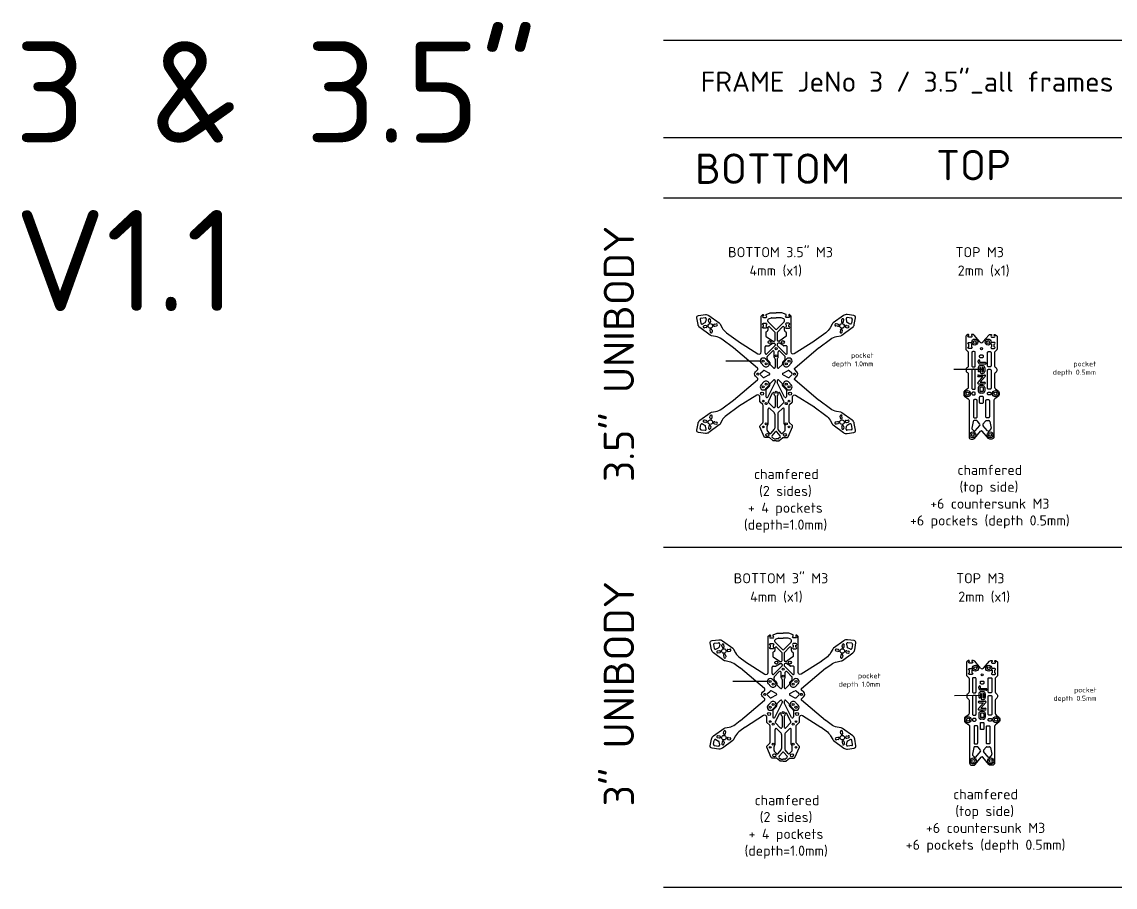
# Model space of a CAD drawing. Header units: millimetres. Extents: x -635 to 1330, y -1423 to 520.
# Drawn here: x -635 to 447, y -336 to 520 of the extents above; entities that cross this region are included whole.
import ezdxf

# ---------------------------------------------------------------- set-up
doc = ezdxf.new("R2010")
doc.units = ezdxf.units.MM
doc.linetypes.add('JIS_09_08', pattern=[10.75, 8, -0.55, 0.55, -0.55, 0.55, -0.55])
for name, color, linetype in [('Calque1', 150, 'Continuous'), ('Calque1_pocket', 10, 'Continuous'), ('countersunk', 90, 'Continuous'), ('pocket', 1, 'Continuous')]:
    doc.layers.add(name, color=color, linetype=linetype)
doc.styles.get("Standard").update_dxf_attribs({"font": 'arial.ttf'})

msp = doc.modelspace()

# ---------------------------------------------------------------- linework, layer by layer
at = {"layer": 'Calque1'}
for p, q in [((0, 501.7), (931.9, 501.6)), ((0, 405.4), (931.9, 405.4)), ((0, 345.5), (931.9, 345.5)), ((36.3, 225.4), (37, 221.5)), ((37.1, 226.6), (41.1, 227.1)), ((38.4, 220.8), (41.2, 222.2)), ((42, 219.3), (40.2, 219)), ((42.3, 217.3), (40.5, 217)), ((42.2, 225.9), (41.7, 222.9)), ((44.7, 223), (44.4, 224.8)), ((46.7, 223.3), (46.4, 225.1)), ((50.4, 220.6), (52.2, 220.9)), ((50.7, 218.6), (52.5, 218.9)), ((103.3, 223.6), (103.3, 224.9)), ((103.3, 217.2), (103.3, 214.7)), ((110.8, 215.8), (103.6, 222.9)), ((104, 225.8), (106.7, 226.9)), ((110.2, 212.8), (105, 218)), ((107, 227), (111.5, 227)), ((115.9, 227), (111.5, 227)), ((112.2, 215.8), (119.3, 222.9)), ((112.8, 212.8), (117.9, 218)), ((119, 225.8), (116.3, 226.9)), ((119.6, 223.6), (119.6, 224.9)), ((119.6, 214.7), (119.6, 217.2)), ((172.2, 218.6), (170.4, 218.9)), ((172.5, 220.6), (170.7, 220.9)), ((176.3, 223.3), (176.5, 225.1)), ((178.2, 223), (178.5, 224.8)), ((180.6, 217.3), (182.5, 217)), ((180.7, 225.9), (181.2, 222.9)), ((180.9, 219.3), (182.8, 219)), ((185.8, 226.6), (181.8, 227.1)), ((184.5, 220.8), (181.8, 222.2)), ((186.7, 225.4), (185.9, 221.5)), ((46, 214.6), (46.3, 212.8)), ((48, 214.9), (48.3, 213.1)), ((101.3, 212.2), (101.3, 209.2)), ((101.7, 208.4), (107.8, 204.1)), ((102.9, 213.8), (101.8, 213.1)), ((110.5, 204.9), (110.5, 212.1)), ((112.5, 212.1), (112.5, 204.9)), ((121.2, 208.4), (115.1, 204.1)), ((120.1, 213.8), (121.2, 213.1)), ((121.6, 209.2), (121.6, 212.2)), ((175, 214.9), (174.7, 213.1)), ((176.9, 214.6), (176.6, 212.8)), ((100.6, 191.9), (100.6, 198.3)), ((101.6, 199.3), (104.1, 199.3)), ((110.2, 199.1), (102.3, 191.2)), ((104.7, 199.5), (107.8, 201.7)), ((108.4, 203.9), (109.5, 203.9)), ((108.4, 201.9), (109.5, 201.9)), ((110.5, 200.9), (110.5, 199.8)), ((112.5, 200.9), (112.5, 199.8)), ((112.8, 199.1), (120.7, 191.2)), ((114.6, 203.9), (113.5, 203.9)), ((114.6, 201.9), (113.5, 201.9)), ((118.3, 199.5), (115.1, 201.7)), ((121.4, 199.3), (118.9, 199.3)), ((122.4, 191.9), (122.4, 198.3)), ((102.5, 186.2), (102.5, 188.2)), ((107.8, 193.9), (102.8, 188.9)), ((104.8, 183.5), (102.8, 185.5)), ((109.5, 188), (109.5, 193.2)), ((110.2, 186.8), (109.8, 187.3)), ((110.5, 186.1), (110.5, 178.1)), ((112.5, 186.1), (112.5, 178.1)), ((112.8, 186.8), (113.2, 187.3)), ((113.5, 188), (113.5, 193.2)), ((115.2, 193.9), (120.2, 188.9)), ((118.2, 183.5), (120.2, 185.5)), ((120.5, 186.2), (120.5, 188.2)), ((95.9, 172), (98.5, 174.6)), ((104.7, 172.2), (99.7, 174.8)), ((105.1, 182.8), (105.1, 181.5)), ((108.8, 177.4), (105.4, 180.8)), ((114.2, 177.4), (117.6, 180.8)), ((117.9, 182.8), (117.9, 181.5)), ((118.3, 172.2), (123.3, 174.8)), ((127, 172), (124.4, 174.6)), ((95.9, 170.6), (98.5, 168)), ((104.7, 170.4), (99.7, 167.8)), ((103.2, 148.5), (110.4, 163)), ((108.8, 165.3), (105.4, 162)), ((110.5, 164.6), (110.5, 163.5)), ((112.5, 164.6), (112.5, 163.5)), ((119.8, 148.5), (112.6, 163)), ((114.2, 165.3), (117.5, 162)), ((118.3, 170.4), (123.3, 167.8)), ((127, 170.6), (124.4, 168)), ((101.3, 155.3), (101.3, 149)), ((104.8, 159.2), (101.6, 156)), ((103.8, 144.2), (108, 152.6)), ((105.1, 160), (105.1, 161.2)), ((109.5, 151.2), (109.5, 152.2)), ((113.5, 151.2), (113.5, 152.2)), ((119.1, 144.2), (115, 152.6)), ((117.8, 160), (117.8, 161.2)), ((118.1, 159.2), (121.4, 156)), ((121.7, 155.3), (121.7, 149)), ((108.8, 138.2), (104, 143)), ((110.2, 150.1), (109.8, 150.5)), ((110.5, 149.4), (110.5, 139)), ((112.5, 149.4), (112.5, 139)), ((112.8, 150.1), (113.2, 150.5)), ((114.2, 138.2), (119, 143)), ((46, 128.1), (46.3, 129.9)), ((103.5, 122), (103.5, 136.6)), ((109.4, 133.1), (105.2, 137.3)), ((110, 131.7), (110, 117.8)), ((113, 131.7), (113, 117.8)), ((113.6, 133.1), (117.8, 137.3)), ((119.5, 122), (119.5, 136.6)), ((176.9, 128.1), (176.6, 129.9)), ((36.3, 117.3), (37, 121.2)), ((38.4, 121.9), (41.2, 120.5)), ((42, 123.4), (40.2, 123.7)), ((42.3, 125.4), (40.5, 125.6)), ((42.2, 116.7), (41.7, 119.8)), ((44.7, 119.7), (44.4, 117.8)), ((46.7, 119.4), (46.4, 117.5)), ((48, 127.8), (48.3, 129.6)), ((50.4, 122.1), (52.2, 121.8)), ((50.7, 124.1), (52.5, 123.8)), ((102.5, 115.8), (102.5, 119.8)), ((120.5, 115.8), (120.5, 119.8)), ((172.2, 124.1), (170.4, 123.8)), ((172.5, 122.1), (170.7, 121.8)), ((175, 127.8), (174.7, 129.6)), ((176.3, 119.4), (176.5, 117.5)), ((178.2, 119.7), (178.5, 117.8)), ((180.6, 125.4), (182.5, 125.6)), ((180.7, 116.7), (181.2, 119.8)), ((180.9, 123.4), (182.8, 123.7)), ((184.5, 121.9), (181.8, 120.5)), ((186.7, 117.3), (185.9, 121.2)), ((306.4, 124.4), (305, 117.8)), ((309.9, 125.2), (307.4, 125.2)), ((308.5, 115), (313.1, 120.4)), ((313.1, 121.7), (310.7, 124.8)), ((316.1, 121.7), (318.5, 124.8)), ((320.7, 115), (316.1, 120.4)), ((319.3, 125.2), (321.8, 125.2)), ((322.8, 124.4), (324.2, 117.8)), ((37.1, 116.1), (41.1, 115.6)), ((105, 112.8), (102.8, 115.1)), ((106.5, 112.9), (109.5, 116.5)), ((107.4, 110.1), (110.7, 114)), ((107.6, 108.7), (109, 107.4)), ((115.5, 110.1), (112.2, 114)), ((116.4, 112.9), (113.4, 116.5)), ((115.4, 108.7), (113.9, 107.4)), ((117.9, 112.8), (120.2, 115.1)), ((185.8, 116.1), (181.8, 115.6)), ((305.2, 116.9), (307, 115)), ((323.9, 116.9), (322.2, 115)), ((109.7, 107.2), (111.5, 107.2)), ((113.3, 107.2), (111.5, 107.2)), ((0, 0), (931.9, 0)), ((49.6, -96.4), (50.3, -100.3)), ((50.5, -95.2), (54.5, -94.7)), ((55.6, -95.9), (55.1, -98.9)), ((58, -98.8), (57.8, -97)), ((60, -98.5), (59.7, -96.7)), ((110.2, -93.5), (110.2, -92.2)), ((117.6, -101.3), (110.5, -94.2)), ((110.8, -91.2), (113.5, -90.2)), ((113.9, -90.1), (118.4, -90.1)), ((122.8, -90.1), (118.4, -90.1)), ((119.1, -101.3), (126.2, -94.2)), ((125.9, -91.2), (123.2, -90.2)), ((126.5, -93.5), (126.5, -92.2)), ((176.7, -98.5), (177, -96.7)), ((178.7, -98.8), (178.9, -97)), ((181.1, -95.9), (181.7, -98.9)), ((186.2, -95.2), (182.3, -94.7)), ((187.1, -96.4), (186.4, -100.3)), ((51.8, -101), (54.5, -99.6)), ((55.3, -102.5), (53.5, -102.8)), ((55.6, -104.5), (53.8, -104.8)), ((59.4, -107.2), (59.6, -109)), ((61.3, -106.9), (61.6, -108.7)), ((63.7, -101.2), (65.6, -100.9)), ((64, -103.2), (65.9, -102.9)), ((108.2, -104.8), (108.2, -107.9)), ((109.8, -103.2), (108.6, -104)), ((110.2, -99.8), (110.2, -102.4)), ((117.1, -104.3), (111.9, -99.1)), ((117.4, -112.2), (117.4, -105)), ((119.4, -105), (119.4, -112.2)), ((119.6, -104.3), (124.8, -99.1)), ((126.5, -102.4), (126.5, -99.8)), ((126.9, -103.2), (128.1, -104)), ((128.5, -107.9), (128.5, -104.8)), ((172.7, -103.2), (170.8, -102.9)), ((173, -101.2), (171.1, -100.9)), ((175.4, -106.9), (175.1, -108.7)), ((177.4, -107.2), (177.1, -109)), ((181.1, -104.5), (182.9, -104.8)), ((181.4, -102.5), (183.2, -102.8)), ((184.9, -101), (182.2, -99.6)), ((107.5, -125.1), (107.5, -118.8)), ((108.5, -117.8), (111, -117.8)), ((108.6, -108.7), (114.7, -113)), ((117.1, -117.9), (109.2, -125.8)), ((111.5, -117.6), (114.7, -115.4)), ((115.3, -113.2), (116.4, -113.2)), ((115.3, -115.2), (116.4, -115.2)), ((117.4, -116.2), (117.4, -117.2)), ((119.4, -116.2), (119.4, -117.2)), ((119.6, -117.9), (127.5, -125.8)), ((121.4, -113.2), (120.4, -113.2)), ((121.4, -115.2), (120.4, -115.2)), ((128.1, -108.7), (122, -113)), ((125.2, -117.6), (122, -115.4)), ((128.3, -117.8), (125.7, -117.8)), ((129.3, -125.1), (129.3, -118.8)), ((109.4, -130.9), (109.4, -128.9)), ((114.6, -123.2), (109.6, -128.2)), ((116.4, -129.1), (116.4, -123.9)), ((120.4, -129.1), (120.4, -123.9)), ((122.1, -123.2), (127.1, -128.2)), ((127.4, -130.9), (127.4, -128.9)), ((111.7, -133.6), (109.6, -131.6)), ((112, -134.3), (112, -135.6)), ((115.6, -139.7), (112.3, -136.3)), ((117.1, -130.2), (116.6, -129.8)), ((117.4, -130.9), (117.4, -139)), ((119.4, -130.9), (119.4, -139)), ((119.6, -130.2), (120.1, -129.8)), ((121.1, -139.7), (124.5, -136.3)), ((124.7, -134.3), (124.7, -135.6)), ((125, -133.6), (127.1, -131.6)), ((102.8, -145), (105.4, -142.4)), ((102.8, -146.4), (105.4, -149)), ((111.6, -144.9), (106.6, -142.3)), ((111.6, -146.6), (106.6, -149.2)), ((125.1, -144.9), (130.1, -142.3)), ((125.1, -146.6), (130.1, -149.2)), ((133.9, -145), (131.3, -142.4)), ((133.9, -146.4), (131.3, -149)), ((108.1, -161.8), (108.1, -168.1)), ((111.7, -157.8), (108.4, -161.1)), ((110, -168.6), (117.3, -154.1)), ((112, -157.1), (112, -155.8)), ((115.6, -151.8), (112.3, -155.1)), ((117.4, -152.5), (117.4, -153.6)), ((119.4, -152.5), (119.4, -153.6)), ((126.7, -168.6), (119.5, -154.1)), ((121.1, -151.8), (124.4, -155.1)), ((124.7, -157.1), (124.7, -155.8)), ((125, -157.8), (128.3, -161.1)), ((128.6, -161.8), (128.6, -168.1)), ((110.7, -172.9), (114.8, -164.5)), ((116.4, -165.9), (116.4, -164.9)), ((117.1, -167), (116.6, -166.6)), ((117.4, -167.7), (117.4, -178.1)), ((119.4, -167.7), (119.4, -178.1)), ((119.6, -167), (120.1, -166.6)), ((120.4, -165.9), (120.4, -164.9)), ((126, -172.9), (121.9, -164.5)), ((59.4, -184.3), (59.6, -182.5)), ((61.3, -184.6), (61.6, -182.8)), ((110.4, -195.1), (110.4, -180.5)), ((115.6, -178.8), (110.9, -174)), ((116.3, -184), (112.1, -179.8)), ((120.4, -184), (124.6, -179.8)), ((121.1, -178.8), (125.8, -174)), ((126.4, -195.1), (126.4, -180.5)), ((175.4, -184.6), (175.1, -182.8)), ((177.4, -184.3), (177.1, -182.5)), ((49.6, -195.1), (50.3, -191.2)), ((51.8, -190.4), (54.5, -191.9)), ((55.3, -189), (53.5, -188.7)), ((55.6, -187), (53.8, -186.7)), ((55.6, -195.6), (55.1, -192.6)), ((58, -192.7), (57.8, -194.5)), ((60, -193), (59.7, -194.8)), ((63.7, -190.3), (65.6, -190.6)), ((64, -188.3), (65.9, -188.6)), ((116.9, -185.4), (116.9, -199.3)), ((119.9, -185.4), (119.9, -199.3)), ((172.7, -188.3), (170.8, -188.6)), ((173, -190.3), (171.1, -190.6)), ((176.7, -193), (177, -194.8)), ((178.7, -192.7), (178.9, -194.5)), ((181.1, -187), (182.9, -186.7)), ((181.1, -195.6), (181.7, -192.6)), ((181.4, -189), (183.2, -188.7)), ((184.9, -190.4), (182.2, -191.9)), ((187.1, -195.1), (186.4, -191.2)), ((50.5, -196.3), (54.5, -196.8)), ((109.4, -201.3), (109.4, -197.3)), ((111.9, -204.3), (109.6, -202)), ((113.4, -204.2), (116.4, -200.6)), ((114.3, -207), (117.6, -203.1)), ((122.4, -207), (119.1, -203.1)), ((123.3, -204.2), (120.3, -200.6)), ((124.8, -204.3), (127.1, -202)), ((127.4, -201.3), (127.4, -197.3)), ((186.2, -196.3), (182.3, -196.8)), ((307, -198.3), (305.6, -204.9)), ((310.5, -197.5), (308, -197.5)), ((309.1, -207.7), (313.7, -202.3)), ((313.7, -201), (311.3, -197.9)), ((316.7, -201), (319.1, -197.9)), ((321.3, -207.7), (316.7, -202.3)), ((319.9, -197.5), (322.4, -197.5)), ((323.4, -198.3), (324.8, -204.9)), ((114.4, -208.4), (115.9, -209.6)), ((116.6, -209.9), (118.4, -209.9)), ((120.2, -209.9), (118.4, -209.9)), ((122.3, -208.4), (120.8, -209.6)), ((305.8, -205.8), (307.6, -207.7)), ((324.6, -205.8), (322.8, -207.7)), ((0, -336.5), (931.9, -336.5))]:
    msp.add_line(p, q, dxfattribs=at)
for points in [[(111.5, 105.2), (108.9, 105.2, -0.175895), (108.3, 105.4), (105.1, 108.2, 0.175895), (104.4, 108.4), (100.6, 108.4, -0.297645), (99.7, 109), (95.3, 119.2, -0.309066), (95.5, 120.3), (98.2, 123, 0.198915), (98.5, 123.7), (98.5, 140.3, 0.198909), (98.2, 141), (95.6, 143.6, -0.198912), (95.3, 144.3), (95.3, 148.8, 0.590187), (92.2, 150.4), (74.1, 139.1, 0.017358), (73.8, 138.9), (62.3, 130.4, 0.109594), (58, 125.6), (56, 121.9, -0.109594), (55.1, 120.9), (44.9, 113.4, -0.19144), (41.4, 112.5), (34.7, 113.4, -0.431181), (32.9, 115.7), (34.2, 122.4, -0.19144), (36.1, 125.5), (46.3, 133, -0.109594), (47.5, 133.5), (51.6, 134.3, 0.109594), (57.6, 136.9), (69.1, 145.3, 0.017307), (69.4, 145.5), (93.1, 165.5, 0.439292), (93.2, 167), (91, 169.2, -0.414214), (91, 173.5), (93.2, 175.7, 0.439292), (93.1, 177.1), (69.4, 197.1, 0.017307), (69.1, 197.3), (57.6, 205.8, 0.109594), (51.6, 208.4), (47.5, 209.2, -0.109594), (46.3, 209.7), (36.1, 217.2, -0.19144), (34.2, 220.3), (32.9, 226.9, -0.431181), (34.7, 229.3), (41.4, 230.1, -0.19144), (44.9, 229.2), (55.1, 221.8, -0.109594), (56, 220.8), (58, 217.1, 0.109594), (62.3, 212.2), (73.8, 203.8, 0.017358), (74.1, 203.6), (93.5, 191.4, 0.590187), (96.6, 193.1), (96.6, 228.1, -0.198912), (96.9, 228.8), (98, 230, -0.668179), (98.9, 229.6), (98.9, 228.8, 1), (98.9, 227.2), (101.5, 227.2, 1), (101.5, 228.8), (101.5, 230.1), (105.7, 231.8, -0.092844), (106.5, 231.9), (111.5, 231.9)], [(111.5, 105.2), (114, 105.2, 0.175895), (114.6, 105.4), (117.9, 108.2, -0.175895), (118.5, 108.4), (122.3, 108.4, 0.297645), (123.2, 109), (127.7, 119.2, 0.309066), (127.5, 120.3), (124.8, 123, -0.198915), (124.5, 123.7), (124.5, 140.3, -0.198909), (124.8, 141), (127.4, 143.6, 0.198912), (127.7, 144.3), (127.7, 148.8, -0.590187), (130.7, 150.4), (148.8, 139.1, -0.017358), (149.1, 138.9), (160.6, 130.4, -0.109594), (164.9, 125.6), (166.9, 121.9, 0.109594), (167.8, 120.9), (178, 113.4, 0.19144), (181.6, 112.5), (188.3, 113.4, 0.431181), (190, 115.7), (188.8, 122.4, 0.19144), (186.8, 125.5), (176.6, 133, 0.109594), (175.4, 133.5), (171.3, 134.3, -0.109594), (165.3, 136.9), (153.8, 145.3, -0.017307), (153.5, 145.5), (129.8, 165.5, -0.439292), (129.8, 167), (132, 169.2, 0.414214), (132, 173.5), (129.8, 175.7, -0.439292), (129.8, 177.1), (153.5, 197.1, -0.017307), (153.8, 197.3), (165.3, 205.8, -0.109594), (171.3, 208.4), (175.4, 209.2, 0.109594), (176.6, 209.7), (186.8, 217.2, 0.19144), (188.8, 220.3), (190, 226.9, 0.431181), (188.3, 229.3), (181.6, 230.1, 0.19144), (178, 229.2), (167.8, 221.8, 0.109594), (166.9, 220.8), (164.9, 217.1, -0.109594), (160.6, 212.2), (149.1, 203.8, -0.017358), (148.8, 203.6), (129.4, 191.4, -0.590187), (126.4, 193.1), (126.4, 228.1, 0.198912), (126.1, 228.8), (124.9, 230, 0.668179), (124.1, 229.6), (124.1, 228.8, -1), (124.1, 227.2), (121.5, 227.2, -1), (121.5, 228.8), (121.5, 230.1), (117.2, 231.8, 0.092844), (116.5, 231.9), (111.5, 231.9)], [(313.1, 203), (307.4, 209.8, 0.221601), (305.9, 210.5), (304.6, 210.5), (304.6, 209.5, -1), (304.6, 207.9), (302, 207.9, -1), (302, 209.5), (302, 210, 0.581935), (301.2, 210.4), (299.7, 209.5, 0.264274), (299.2, 208.6), (299.2, 195.9, 0.198912), (299.5, 195.2), (301.4, 193.3, -0.198912), (301.6, 192.6), (301.6, 179.5, -0.243004), (300.8, 177.8), (300.1, 177.3, 0.243004), (299.4, 176.1), (299.4, 174.5, 0.243004), (300.1, 173.3), (300.8, 172.7, -0.243004), (301.6, 171.1), (301.6, 158.2, -0.243004), (300.8, 156.5), (297.9, 154.5, 0.243004), (297.1, 152.8), (297.1, 151, 0.243004), (297.9, 149.4), (301.4, 146.9, -0.243001), (302.3, 145.3), (302.3, 108.9), (302.3, 108.9, 0.41421), (304.3, 106.9), (306.2, 106.9, 0.222436), (307.8, 107.6), (313.8, 114.9, -0.222436), (314.6, 115.2)], [(316.1, 203), (321.8, 209.8, -0.221601), (323.3, 210.5), (324.6, 210.5), (324.6, 209.5, 1), (324.6, 207.9), (327.2, 207.9, 1), (327.2, 209.5), (327.2, 210, -0.581935), (327.9, 210.4), (329.5, 209.5, -0.264274), (330, 208.6), (330, 195.9, -0.198912), (329.7, 195.2), (327.8, 193.3, 0.198912), (327.5, 192.6), (327.5, 179.5, 0.243004), (328.4, 177.8), (329.1, 177.3, -0.243004), (329.8, 176.1), (329.8, 174.5, -0.243004), (329.1, 173.3), (328.4, 172.7, 0.243004), (327.5, 171.1), (327.5, 158.2, 0.243004), (328.4, 156.5), (331.3, 154.5, -0.243004), (332.1, 152.8), (332.1, 151, -0.243004), (331.3, 149.4), (327.8, 146.9, 0.243001), (326.9, 145.3), (326.9, 108.9), (326.9, 108.9, -0.41421), (324.9, 106.9), (322.9, 106.9, -0.222436), (321.4, 107.6), (315.4, 114.9, 0.222436), (314.6, 115.2)], [(118.4, -211.9), (115.8, -211.9, -0.175895), (115.2, -211.6), (111.9, -208.9, 0.175895), (111.3, -208.7), (107.5, -208.7, -0.297645), (106.6, -208.1), (102.2, -197.9, -0.309066), (102.4, -196.8), (105.1, -194.1, 0.198915), (105.4, -193.4), (105.4, -176.8, 0.198909), (105.1, -176.1), (102.4, -173.4, -0.198912), (102.2, -172.7), (102.2, -168.3, 0.590187), (99.1, -166.6), (81, -178, 0.017358), (80.7, -178.2), (75.7, -181.9, 0.109594), (71.4, -186.8), (69.3, -190.5, -0.109594), (68.5, -191.4), (58.3, -198.9, -0.19144), (54.7, -199.8), (48, -199, -0.431181), (46.3, -196.6), (47.5, -190, -0.19144), (49.5, -186.8), (59.7, -179.4, -0.109594), (60.9, -178.9), (65, -178.1, 0.109594), (70.9, -175.5), (76, -171.7, 0.017307), (76.3, -171.5), (100, -151.5, 0.439292), (100.1, -150.1), (97.8, -147.9, -0.414214), (97.8, -143.6), (100.1, -141.4, 0.439292), (100, -139.9), (76.3, -119.9, 0.017307), (76, -119.7), (70.9, -116, 0.109594), (65, -113.4), (60.9, -112.6, -0.109594), (59.7, -112.1), (49.5, -104.6, -0.19144), (47.5, -101.5), (46.3, -94.8, -0.431181), (48, -92.5), (54.7, -91.7, -0.19144), (58.3, -92.6), (68.5, -100, -0.109594), (69.3, -101), (71.4, -104.7, 0.109594), (75.7, -109.6), (80.7, -113.3, 0.017358), (81, -113.5), (100.4, -125.7, 0.590187), (103.5, -124), (103.5, -89, -0.198912), (103.7, -88.2), (104.9, -87.1, -0.668179), (105.8, -87.4), (105.8, -88.3, 1), (105.8, -89.9), (108.4, -89.9, 1), (108.4, -88.3), (108.4, -86.9), (112.6, -85.3, -0.092844), (113.3, -85.2), (118.4, -85.2)], [(118.4, -211.9), (120.9, -211.9, 0.175895), (121.5, -211.6), (124.8, -208.9, -0.175895), (125.4, -208.7), (129.2, -208.7, 0.297645), (130.1, -208.1), (134.6, -197.9, 0.309066), (134.3, -196.8), (131.6, -194.1, -0.198915), (131.4, -193.4), (131.4, -176.8, -0.198909), (131.6, -176.1), (134.3, -173.4, 0.198912), (134.6, -172.7), (134.6, -168.3, -0.590187), (137.6, -166.6), (155.7, -178, -0.017358), (156, -178.2), (161, -181.9, -0.109594), (165.3, -186.8), (167.4, -190.5, 0.109594), (168.2, -191.4), (178.4, -198.9, 0.19144), (182, -199.8), (188.7, -199, 0.431181), (190.4, -196.6), (189.2, -190, 0.19144), (187.2, -186.8), (177, -179.4, 0.109594), (175.8, -178.9), (171.7, -178.1, -0.109594), (165.8, -175.5), (160.7, -171.7, -0.017307), (160.4, -171.5), (136.7, -151.5, -0.439292), (136.7, -150.1), (138.9, -147.9, 0.414214), (138.9, -143.6), (136.7, -141.4, -0.439292), (136.7, -139.9), (160.4, -119.9, -0.017307), (160.7, -119.7), (165.8, -116, -0.109594), (171.7, -113.4), (175.8, -112.6, 0.109594), (177, -112.1), (187.2, -104.6, 0.19144), (189.2, -101.5), (190.4, -94.8, 0.431181), (188.7, -92.5), (182, -91.7, 0.19144), (178.4, -92.6), (168.2, -100, 0.109594), (167.4, -101), (165.3, -104.7, -0.109594), (161, -109.6), (156, -113.3, -0.017358), (155.7, -113.5), (136.3, -125.7, -0.590187), (133.3, -124), (133.3, -89, 0.198912), (133, -88.2), (131.8, -87.1, 0.668179), (131, -87.4), (131, -88.3, -1), (131, -89.9), (128.4, -89.9, -1), (128.4, -88.3), (128.4, -86.9), (124.1, -85.3, 0.092844), (123.4, -85.2), (118.4, -85.2)], [(313.7, -119.7), (308, -112.9, 0.221601), (306.5, -112.2), (305.2, -112.2), (305.2, -113.2, -1), (305.2, -114.8), (302.6, -114.8, -1), (302.6, -113.2), (302.6, -112.7, 0.581935), (301.8, -112.3), (300.3, -113.2, 0.264274), (299.8, -114.1), (299.8, -126.8, 0.198912), (300.1, -127.5), (302, -129.4, -0.198912), (302.3, -130.1), (302.3, -143.2, -0.243004), (301.4, -144.9), (300.7, -145.4, 0.243004), (300, -146.6), (300, -148.2, 0.243004), (300.7, -149.4), (301.4, -150, -0.243004), (302.3, -151.6), (302.3, -164.5, -0.243004), (301.4, -166.2), (298.5, -168.2, 0.243004), (297.7, -169.9), (297.7, -171.7, 0.243004), (298.5, -173.3), (302, -175.8, -0.243001), (302.9, -177.4), (302.9, -213.8), (302.9, -213.8, 0.41421), (304.9, -215.8), (306.9, -215.8, 0.222436), (308.4, -215.1), (314.4, -207.8, -0.222436), (315.2, -207.5)], [(316.7, -119.7), (322.4, -112.9, -0.221601), (323.9, -112.2), (325.2, -112.2), (325.2, -113.2, 1), (325.2, -114.8), (327.8, -114.8, 1), (327.8, -113.2), (327.8, -112.7, -0.581935), (328.6, -112.3), (330.1, -113.2, -0.264274), (330.6, -114.1), (330.6, -126.8, -0.198912), (330.3, -127.5), (328.4, -129.4, 0.198912), (328.2, -130.1), (328.2, -143.2, 0.243004), (329, -144.9), (329.7, -145.4, -0.243004), (330.4, -146.6), (330.4, -148.2, -0.243004), (329.7, -149.4), (329, -150, 0.243004), (328.2, -151.6), (328.2, -164.5, 0.243004), (329, -166.2), (331.9, -168.2, -0.243004), (332.7, -169.9), (332.7, -171.7, -0.243004), (331.9, -173.3), (328.4, -175.8, 0.243001), (327.5, -177.4), (327.5, -213.8), (327.5, -213.8, -0.41421), (325.5, -215.8), (323.5, -215.8, -0.222436), (322, -215.1), (316, -207.8, 0.222436), (315.2, -207.5)]]:
    msp.add_lwpolyline(points, format="xyb", dxfattribs=at)
for points in [[(98.9, 220, -1), (98.9, 221.6), (101.5, 221.6, -1), (101.5, 220), (101.5, 218.2, -1), (101.5, 216.6), (98.9, 216.6, -1), (98.9, 218.2)], [(124.1, 220, 1), (124.1, 221.6), (121.5, 221.6, 1), (121.5, 220), (121.5, 218.2, 1), (121.5, 216.6), (124.1, 216.6, 1), (124.1, 218.2)], [(302, 196.6, -1), (302, 198.2), (302, 201, -1), (302, 202.6), (304.6, 202.6, -1), (304.6, 201), (304.6, 198.2, -1), (304.6, 196.6)], [(327.2, 196.6, 1), (327.2, 198.2), (327.2, 201, 1), (327.2, 202.6), (324.6, 202.6, 1), (324.6, 201), (324.6, 198.2, 1), (324.6, 196.6)], [(306, 178.4), (307.5, 178.4, 0.414214), (308.5, 179.4), (308.5, 192.5, 0.414214), (307.5, 193.5), (306, 193.5, 0.414214), (305, 192.5), (305, 179.4, 0.414214)], [(323.1, 178.4), (321.6, 178.4, -0.414214), (320.6, 179.4), (320.6, 192.5, -0.414214), (321.6, 193.5), (323.1, 193.5, -0.414214), (324.1, 192.5), (324.1, 179.4, -0.414214)], [(306, 156.3), (307.5, 156.3, 0.414214), (308.5, 157.3), (308.5, 175, 0.414214), (307.5, 176), (306, 176, 0.414214), (305, 175), (305, 157.3, 0.414214)], [(323.1, 156.3), (321.6, 156.3, -0.414214), (320.6, 157.3), (320.6, 175, -0.414214), (321.6, 176), (323.1, 176, -0.414214), (324.1, 175), (324.1, 157.3, -0.414214)], [(306, 150.6), (307.5, 150.6, 0.414214), (308.5, 151.6), (308.5, 152.2, 0.414214), (307.5, 153.2), (306, 153.2, 0.414214), (305, 152.2), (305, 151.6, 0.414214)], [(323.1, 150.6), (321.6, 150.6, -0.414214), (320.6, 151.6), (320.6, 152.2, -0.414214), (321.6, 153.2), (323.1, 153.2, -0.414214), (324.1, 152.2), (324.1, 151.6, -0.414214)], [(307.8, 127.9), (309.3, 127.9, 0.414214), (310.3, 128.9), (310.3, 145, 0.414214), (309.3, 146), (307.8, 146, 0.414214), (306.8, 145), (306.8, 128.9, 0.414214)], [(321.4, 127.9), (319.9, 127.9, -0.414214), (318.9, 128.9), (318.9, 145, -0.414214), (319.9, 146), (321.4, 146, -0.414214), (322.4, 145), (322.4, 128.9, -0.414214)], [(105.8, -97.1, -1), (105.8, -95.5), (108.4, -95.5, -1), (108.4, -97.1), (108.4, -98.9, -1), (108.4, -100.5), (105.8, -100.5, -1), (105.8, -98.9)], [(131, -97.1, 1), (131, -95.5), (128.4, -95.5, 1), (128.4, -97.1), (128.4, -98.9, 1), (128.4, -100.5), (131, -100.5, 1), (131, -98.9)], [(302.6, -126.1, -1), (302.6, -124.5), (302.6, -121.7, -1), (302.6, -120.1), (305.2, -120.1, -1), (305.2, -121.7), (305.2, -124.5, -1), (305.2, -126.1)], [(306.7, -144.3), (308.2, -144.3, 0.414214), (309.2, -143.3), (309.2, -130.2, 0.414214), (308.2, -129.2), (306.7, -129.2, 0.414214), (305.7, -130.2), (305.7, -143.3, 0.414214)], [(323.8, -144.3), (322.3, -144.3, -0.414214), (321.3, -143.3), (321.3, -130.2, -0.414214), (322.3, -129.2), (323.8, -129.2, -0.414214), (324.8, -130.2), (324.8, -143.3, -0.414214)], [(327.8, -126.1, 1), (327.8, -124.5), (327.8, -121.7, 1), (327.8, -120.1), (325.2, -120.1, 1), (325.2, -121.7), (325.2, -124.5, 1), (325.2, -126.1)], [(306.7, -166.4), (308.2, -166.4, 0.414214), (309.2, -165.4), (309.2, -147.7, 0.414214), (308.2, -146.7), (306.7, -146.7, 0.414214), (305.7, -147.7), (305.7, -165.4, 0.414214)], [(323.8, -166.4), (322.3, -166.4, -0.414214), (321.3, -165.4), (321.3, -147.7, -0.414214), (322.3, -146.7), (323.8, -146.7, -0.414214), (324.8, -147.7), (324.8, -165.4, -0.414214)], [(306.7, -172.1), (308.2, -172.1, 0.414214), (309.2, -171.1), (309.2, -170.5, 0.414214), (308.2, -169.5), (306.7, -169.5, 0.414214), (305.7, -170.5), (305.7, -171.1, 0.414214)], [(323.8, -172.1), (322.3, -172.1, -0.414214), (321.3, -171.1), (321.3, -170.5, -0.414214), (322.3, -169.5), (323.8, -169.5, -0.414214), (324.8, -170.5), (324.8, -171.1, -0.414214)], [(308.4, -194.8), (309.9, -194.8, 0.414214), (310.9, -193.8), (310.9, -177.7, 0.414214), (309.9, -176.7), (308.4, -176.7, 0.414214), (307.4, -177.7), (307.4, -193.8, 0.414214)], [(322, -194.8), (320.5, -194.8, -0.414214), (319.5, -193.8), (319.5, -177.7, -0.414214), (320.5, -176.7), (322, -176.7, -0.414214), (323, -177.7), (323, -193.8, -0.414214)]]:
    msp.add_lwpolyline(points, format="xyb", close=True, dxfattribs=at)
for centre, radius in [((46.3, 218.9), 2.25), ((176.6, 218.9), 2.25), ((104.9, 202.9), 1.5), ((111.5, 196.4), 1), ((118.1, 202.9), 1.5), ((308, 202.9), 1.5), ((314.6, 196.4), 1), ((321.2, 202.9), 1.5), ((98.7, 184.1), 1), ((111.5, 189.4), 1), ((124.2, 184.1), 1), ((101.5, 181.3), 1), ((121.5, 181.3), 1), ((93.4, 171.3), 1), ((101.5, 161.3), 1), ((121.5, 161.3), 1), ((129.5, 171.3), 1), ((97.6, 151.9), 1.5), ((98.7, 158.6), 1), ((111.5, 153.3), 1), ((124.2, 158.6), 1), ((125.3, 151.9), 1.5), ((300.8, 151.9), 1.5), ((328.4, 151.9), 1.5), ((98.7, 144.5), 0.8), ((101.5, 142), 1), ((121.5, 142), 1), ((124.2, 144.5), 0.8), ((46.3, 123.7), 2.25), ((98.7, 119), 0.8), ((101.5, 122), 1), ((121.5, 122), 1), ((124.2, 119), 0.8), ((176.6, 123.7), 2.25), ((102.8, 111.1), 1.5), ((120.1, 111.1), 1.5), ((306, 111.1), 1.5), ((323.2, 111.1), 1.5), ((59.7, -102.8), 2.25), ((177, -102.8), 2.25), ((111.7, -114.2), 1.5), ((125, -114.2), 1.5), ((308.6, -119.8), 1.5), ((321.8, -119.8), 1.5), ((118.4, -120.7), 1), ((118.4, -127.7), 1), ((315.2, -126.3), 1), ((105.6, -133), 1), ((108.4, -135.7), 1), ((128.4, -135.7), 1), ((131.1, -133), 1), ((100.3, -145.7), 1), ((136.4, -145.7), 1), ((105.6, -158.5), 1), ((108.4, -155.7), 1), ((128.4, -155.7), 1), ((131.1, -158.5), 1), ((104.5, -165.1), 1.5), ((105.6, -172.6), 0.8), ((118.4, -163.8), 1), ((131.1, -172.6), 0.8), ((132.2, -165.1), 1.5), ((301.4, -170.8), 1.5), ((329, -170.8), 1.5), ((108.4, -175.1), 1), ((128.4, -175.1), 1), ((59.7, -188.6), 2.25), ((108.4, -195.1), 1), ((128.4, -195.1), 1), ((177, -188.6), 2.25), ((105.6, -198.1), 0.8), ((109.7, -206), 1.5), ((127, -206), 1.5), ((131.1, -198.1), 0.8), ((306.6, -211.6), 1.5), ((323.8, -211.6), 1.5)]:
    msp.add_circle(centre, radius, dxfattribs=at)
for centre, radius, start, end in [((37.3, 225.6), 1, 97.1785, 190.4777), ((38, 221.7), 1, 190.4777, 297.0928), ((40.3, 218), 1, 98.8281, 278.8281), ((41.2, 226.1), 1, 350.5634, 97.1785), ((40.7, 223.1), 1, 297.0928, 350.5634), ((42.1, 218.3), 1, 278.8281, 98.8281), ((45.4, 225), 1, 8.8281, 188.8281), ((45.7, 223.1), 1, 188.8281, 8.8281), ((50.5, 219.6), 1, 98.8281, 278.8281), ((52.4, 219.9), 1, 278.8281, 98.8281), ((104.3, 224.9), 1, 111.2174, 180), ((104.3, 223.6), 1, 180, 225), ((104.3, 217.2), 1, 45, 180.0026), ((107, 226), 1, 90, 111.2174), ((115.9, 226), 1, 68.7826, 90), ((118.6, 217.2), 1, 359.9974, 135), ((118.6, 224.9), 1, 0, 68.7826), ((118.6, 223.6), 1, 315, 0), ((170.6, 219.9), 1, 81.1719, 261.1719), ((172.4, 219.6), 1, 261.1719, 81.1719), ((177.2, 223.1), 1, 171.1719, 351.1719), ((177.5, 225), 1, 351.1719, 171.1719), ((180.8, 218.3), 1, 81.1719, 261.1719), ((181.7, 226.1), 1, 82.8215, 189.4366), ((182.2, 223.1), 1, 189.4366, 242.9072), ((182.6, 218), 1, 261.1719, 81.1719), ((185, 221.7), 1, 242.9072, 349.5223), ((185.7, 225.6), 1, 349.5223, 82.8215), ((47, 214.7), 1, 8.8281, 188.8281), ((47.3, 212.9), 1, 188.8281, 8.8281), ((102.3, 212.2), 1, 124.2668, 180.0026), ((102.3, 209.2), 1, 180.0026, 234.6335), ((102.3, 214.7), 1, 304.2668, 0.0026), ((109.5, 212.1), 1, 360, 45), ((111.5, 216.5), 1, 225, 315), ((113.5, 212.1), 1, 135, 180), ((120.6, 214.7), 1, 179.9974, 235.7332), ((120.6, 212.2), 1, 359.9974, 55.7332), ((120.6, 209.2), 1, 305.3665, 359.9974), ((175.7, 212.9), 1, 171.1719, 351.1719), ((175.9, 214.7), 1, 351.1719, 171.1719), ((101.6, 198.3), 1, 90, 180.0054), ((104.1, 200.3), 1, 270, 305.3665), ((108.4, 204.9), 1, 234.6335, 270), ((108.4, 200.9), 1, 90, 125.3665), ((109.5, 204.9), 1, 270, 0), ((109.5, 200.9), 1, 0, 90), ((109.5, 199.8), 1, 315, 0), ((113.5, 204.9), 1, 180, 270), ((113.5, 200.9), 1, 90, 180), ((113.5, 199.8), 1, 180, 225), ((114.6, 204.9), 1, 270, 305.3665), ((114.6, 200.9), 1, 54.6335, 90), ((118.9, 200.3), 1, 234.6335, 270), ((121.4, 198.3), 1, 359.9946, 90), ((314.6, 204.3), 2, 220.0205, 319.9795), ((101.6, 191.9), 1, 180.0054, 315), ((103.5, 188.2), 1, 135, 179.9986), ((103.5, 186.2), 1, 179.9986, 225.1249), ((108.5, 193.2), 1, 359.9986, 135), ((110.5, 188), 1, 179.9986, 225), ((109.5, 186.1), 1, 0, 45), ((113.5, 186.1), 1, 135, 180), ((112.5, 188), 1, 315, 0.0014), ((114.5, 193.2), 1, 45, 180.0014), ((119.5, 188.2), 1, 0.0014, 45), ((119.5, 186.2), 1, 314.8751, 0.0014), ((121.4, 191.9), 1, 225, 359.9946), ((99.2, 173.9), 1, 62.5312, 135), ((104.1, 182.8), 1, 0, 45.1249), ((106.1, 181.5), 1, 180, 225.1249), ((109.5, 178.1), 1, 225.1249, 0), ((113.5, 178.1), 1, 180, 314.8751), ((116.9, 181.5), 1, 314.8751, 0), ((118.9, 182.8), 1, 134.8751, 180), ((123.7, 173.9), 1, 45, 117.4688), ((96.6, 171.3), 1, 135, 225), ((99.2, 168.7), 1, 225, 297.4688), ((104.2, 171.3), 1, 297.4688, 62.5312), ((109.5, 164.6), 1, 0, 134.8751), ((109.5, 163.5), 1, 333.5574, 0), ((113.5, 164.6), 1, 45.1249, 180), ((113.5, 163.5), 1, 180, 206.4426), ((118.7, 171.3), 1, 117.4688, 242.5312), ((123.7, 168.7), 1, 242.5312, 315), ((126.3, 171.3), 1, 315, 45), ((102.3, 155.3), 1, 134.8751, 180), ((104.1, 160), 1, 314.8751, 0), ((106.1, 161.2), 1, 134.8751, 180), ((108.7, 152.2), 0.8, 359.9986, 153.5574), ((114.3, 152.2), 0.8, 26.4426, 180.0014), ((116.8, 161.2), 1, 0, 45.1249), ((118.8, 160), 1, 180, 225.1249), ((120.7, 155.3), 1, 0, 45.1249), ((102.3, 149), 1, 180, 333.5574), ((104.7, 143.7), 1, 153.5574, 225), ((110.5, 151.2), 1, 179.9986, 225), ((109.5, 149.4), 1, 0, 45), ((113.5, 149.4), 1, 135, 180), ((112.5, 151.2), 1, 315, 0.0014), ((118.3, 143.7), 1, 315, 26.4426), ((120.7, 149), 1, 206.4426, 0), ((47.3, 129.7), 1, 351.1719, 171.1719), ((104.5, 136.6), 1, 45, 180), ((109.5, 139), 1, 225, 0), ((108, 131.7), 2, 0, 45), ((113.5, 139), 1, 180, 315), ((115, 131.7), 2, 135, 180), ((118.5, 136.6), 1, 0, 135), ((175.7, 129.7), 1, 8.8281, 188.8281), ((38, 121), 1, 62.9072, 169.5223), ((40.3, 124.7), 1, 81.1719, 261.1719), ((40.7, 119.6), 1, 9.4366, 62.9072), ((42.1, 124.4), 1, 261.1719, 81.1719), ((45.7, 119.5), 1, 351.1719, 171.1719), ((47, 127.9), 1, 171.1719, 351.1719), ((50.5, 123.1), 1, 81.1719, 261.1719), ((52.4, 122.8), 1, 261.1719, 81.1719), ((103.5, 119.8), 1, 131.8145, 180.0007), ((101.5, 122), 2, 311.8145, 0), ((121.5, 122), 2, 180, 228.1855), ((119.5, 119.8), 1, 359.9993, 48.1855), ((170.6, 122.8), 1, 98.8281, 278.8281), ((172.4, 123.1), 1, 278.8281, 98.8281), ((175.9, 127.9), 1, 188.8281, 8.8281), ((177.2, 119.5), 1, 8.8281, 188.8281), ((180.8, 124.4), 1, 98.8281, 278.8281), ((182.2, 119.6), 1, 117.0928, 170.5634), ((182.6, 124.7), 1, 278.8281, 98.8281), ((185, 121), 1, 10.4777, 117.0928), ((307.4, 124.2), 1, 90, 167.9842), ((309.9, 124.2), 1, 37.6367, 90), ((312.3, 121.1), 1, 319.5607, 37.6367), ((316.9, 121.1), 1, 142.3633, 220.4393), ((319.3, 124.2), 1, 90, 142.3633), ((321.8, 124.2), 1, 12.0158, 90), ((37.3, 117.1), 1, 169.5223, 262.8215), ((41.2, 116.6), 1, 262.8215, 9.4366), ((45.4, 117.7), 1, 171.1719, 351.1719), ((103.5, 115.8), 1, 180.0007, 225), ((105.7, 113.5), 1, 225, 320.162), ((108.2, 109.4), 1, 140.162, 230.096), ((108, 117.8), 2, 320.162, 0), ((111.5, 113.4), 1, 39.838, 140.162), ((115, 117.8), 2, 180, 219.838), ((114.7, 109.4), 1, 309.904, 39.838), ((117.2, 113.5), 1, 219.838, 315), ((119.5, 115.8), 1, 315, 359.9993), ((177.5, 117.7), 1, 188.8281, 8.8281), ((181.7, 116.6), 1, 170.5634, 277.1785), ((185.7, 117.1), 1, 277.1785, 10.4777), ((306, 117.6), 1, 167.9842, 222.8621), ((307.7, 115.7), 1, 222.8621, 319.5607), ((321.5, 115.7), 1, 220.4393, 317.1379), ((323.2, 117.6), 1, 317.1379, 12.0158), ((109.7, 108.2), 1, 230.096, 270), ((113.3, 108.2), 1, 270, 309.904), ((50.6, -96.2), 1, 97.1785, 190.4777), ((54.6, -95.7), 1, 350.5634, 97.1785), ((58.8, -96.8), 1, 8.8281, 188.8281), ((111.2, -92.2), 1, 111.2174, 180), ((111.2, -93.5), 1, 180, 225), ((113.9, -91.1), 1, 90, 111.2174), ((122.8, -91.1), 1, 68.7826, 90), ((125.5, -92.2), 1, 0, 68.7826), ((125.5, -93.5), 1, 315, 0), ((178, -96.8), 1, 351.1719, 171.1719), ((182.1, -95.7), 1, 82.8215, 189.4366), ((186.1, -96.2), 1, 349.5223, 82.8215), ((51.3, -100.1), 1, 190.4777, 297.0928), ((53.7, -103.8), 1, 98.8281, 278.8281), ((54.1, -98.7), 1, 297.0928, 350.5634), ((55.5, -103.5), 1, 278.8281, 98.8281), ((59, -98.6), 1, 188.8281, 8.8281), ((60.3, -107), 1, 8.8281, 188.8281), ((63.9, -102.2), 1, 98.8281, 278.8281), ((65.7, -101.9), 1, 278.8281, 98.8281), ((109.2, -104.8), 1, 124.2668, 180.0026), ((109.2, -107.9), 1, 180.0026, 234.6335), ((109.2, -102.4), 1, 304.2668, 0.0026), ((111.2, -99.8), 1, 45, 180.0026), ((116.4, -105), 1, 360, 45), ((118.4, -100.6), 1, 225, 315), ((120.4, -105), 1, 135, 180), ((125.5, -99.8), 1, 359.9974, 135), ((127.5, -102.4), 1, 179.9974, 235.7332), ((127.5, -104.8), 1, 359.9974, 55.7332), ((127.5, -107.9), 1, 305.3665, 359.9974), ((171, -101.9), 1, 81.1719, 261.1719), ((172.8, -102.2), 1, 261.1719, 81.1719), ((176.4, -107), 1, 351.1719, 171.1719), ((177.7, -98.6), 1, 171.1719, 351.1719), ((181.2, -103.5), 1, 81.1719, 261.1719), ((182.6, -98.7), 1, 189.4366, 242.9072), ((183, -103.8), 1, 261.1719, 81.1719), ((185.4, -100.1), 1, 242.9072, 349.5223), ((60.6, -108.9), 1, 188.8281, 8.8281), ((108.5, -118.8), 1, 90, 180.0054), ((111, -116.8), 1, 270, 305.3665), ((115.3, -112.2), 1, 234.6335, 270), ((115.3, -116.2), 1, 90, 125.3665), ((116.4, -112.2), 1, 270, 0), ((116.4, -116.2), 1, 0, 90), ((116.4, -117.2), 1, 315, 0), ((120.4, -112.2), 1, 180, 270), ((120.4, -116.2), 1, 90, 180), ((120.4, -117.2), 1, 180, 225), ((121.4, -112.2), 1, 270, 305.3665), ((121.4, -116.2), 1, 54.6335, 90), ((125.7, -116.8), 1, 234.6335, 270), ((128.3, -118.8), 1, 359.9946, 90), ((176.1, -108.9), 1, 171.1719, 351.1719), ((108.5, -125.1), 1, 180.0054, 315), ((110.4, -128.9), 1, 135, 179.9986), ((115.4, -123.9), 1, 359.9986, 135), ((117.4, -129.1), 1, 179.9986, 225), ((119.4, -129.1), 1, 315, 0.0014), ((121.4, -123.9), 1, 45, 180.0014), ((126.4, -128.9), 1, 0.0014, 45), ((128.3, -125.1), 1, 225, 359.9946), ((315.2, -118.4), 2, 220.0205, 319.9795), ((110.4, -130.9), 1, 179.9986, 225.1249), ((111, -134.3), 1, 0, 45.1249), ((113, -135.6), 1, 180, 225.1249), ((116.4, -139), 1, 225.1249, 0), ((116.4, -130.9), 1, 0, 45), ((120.4, -130.9), 1, 135, 180), ((120.4, -139), 1, 180, 314.8751), ((123.7, -135.6), 1, 314.8751, 0), ((125.7, -134.3), 1, 134.8751, 180), ((126.4, -130.9), 1, 314.8751, 0.0014), ((103.5, -145.7), 1, 135, 225), ((106.1, -143.1), 1, 62.5312, 135), ((106.1, -148.3), 1, 225, 297.4688), ((111.1, -145.7), 1, 297.4688, 62.5312), ((125.6, -145.7), 1, 117.4688, 242.5312), ((130.6, -143.1), 1, 45, 117.4688), ((130.6, -148.3), 1, 242.5312, 315), ((133.2, -145.7), 1, 315, 45), ((109.1, -161.8), 1, 134.8751, 180), ((111, -157.1), 1, 314.8751, 0), ((113, -155.8), 1, 134.8751, 180), ((116.4, -152.5), 1, 0, 134.8751), ((116.4, -153.6), 1, 333.5574, 0), ((120.4, -152.5), 1, 45.1249, 180), ((120.4, -153.6), 1, 180, 206.4426), ((123.7, -155.8), 1, 0, 45.1249), ((125.7, -157.1), 1, 180, 225.1249), ((127.6, -161.8), 1, 0, 45.1249), ((109.1, -168.1), 1, 180, 333.5574), ((111.6, -173.3), 1, 153.5574, 225), ((115.6, -164.9), 0.8, 359.9986, 153.5574), ((117.4, -165.9), 1, 179.9986, 225), ((116.4, -167.7), 1, 0, 45), ((120.4, -167.7), 1, 135, 180), ((119.4, -165.9), 1, 315, 0.0014), ((121.2, -164.9), 0.8, 26.4426, 180.0014), ((125.1, -173.3), 1, 315, 26.4426), ((127.6, -168.1), 1, 206.4426, 0), ((60.6, -182.6), 1, 351.1719, 171.1719), ((111.4, -180.5), 1, 45, 180), ((116.4, -178.1), 1, 225, 0), ((120.4, -178.1), 1, 180, 315), ((125.4, -180.5), 1, 0, 135), ((176.1, -182.6), 1, 8.8281, 188.8281), ((51.3, -191.3), 1, 62.9072, 169.5223), ((53.7, -187.7), 1, 81.1719, 261.1719), ((54.1, -192.7), 1, 9.4366, 62.9072), ((55.5, -188), 1, 261.1719, 81.1719), ((58.8, -194.7), 1, 171.1719, 351.1719), ((59, -192.8), 1, 351.1719, 171.1719), ((60.3, -184.4), 1, 171.1719, 351.1719), ((63.9, -189.3), 1, 81.1719, 261.1719), ((65.7, -189.6), 1, 261.1719, 81.1719), ((114.9, -185.4), 2, 0, 45), ((121.9, -185.4), 2, 135, 180), ((171, -189.6), 1, 98.8281, 278.8281), ((172.8, -189.3), 1, 278.8281, 98.8281), ((176.4, -184.4), 1, 188.8281, 8.8281), ((177.7, -192.8), 1, 8.8281, 188.8281), ((178, -194.7), 1, 188.8281, 8.8281), ((181.2, -188), 1, 98.8281, 278.8281), ((182.6, -192.7), 1, 117.0928, 170.5634), ((183, -187.7), 1, 278.8281, 98.8281), ((185.4, -191.3), 1, 10.4777, 117.0928), ((50.6, -195.3), 1, 169.5223, 262.8215), ((54.6, -195.8), 1, 262.8215, 9.4366), ((110.4, -197.3), 1, 131.8145, 180.0007), ((110.4, -201.3), 1, 180.0007, 225), ((108.4, -195.1), 2, 311.8145, 0), ((112.6, -203.6), 1, 225, 320.162), ((114.9, -199.3), 2, 320.162, 0), ((118.4, -203.7), 1, 39.838, 140.162), ((121.9, -199.3), 2, 180, 219.838), ((124.1, -203.6), 1, 219.838, 315), ((128.4, -195.1), 2, 180, 228.1855), ((126.4, -197.3), 1, 359.9993, 48.1855), ((126.4, -201.3), 1, 315, 359.9993), ((182.1, -195.8), 1, 170.5634, 277.1785), ((186.1, -195.3), 1, 277.1785, 10.4777), ((306.6, -205.1), 1, 167.9842, 222.8621), ((308, -198.5), 1, 90, 167.9842), ((310.5, -198.5), 1, 37.6367, 90), ((312.9, -201.6), 1, 319.5607, 37.6367), ((317.5, -201.6), 1, 142.3633, 220.4393), ((319.9, -198.5), 1, 90, 142.3633), ((322.4, -198.5), 1, 12.0158, 90), ((323.8, -205.1), 1, 317.1379, 12.0158), ((115.1, -207.6), 1, 140.162, 230.096), ((116.6, -208.9), 1, 230.096, 270), ((120.2, -208.9), 1, 270, 309.904), ((121.6, -207.6), 1, 309.904, 39.838), ((308.3, -207), 1, 222.8621, 319.5607), ((322.1, -207), 1, 220.4393, 317.1379)]:
    msp.add_arc(centre, radius, start, end, dxfattribs=at)
at = {"layer": 'Calque1_pocket'}
for p, q in [((311.4, 177.5), (311.4, 174.2)), ((311.4, 174.2), (311.4, 174.2)), ((313, 177.5), (313, 174.2)), ((315.8, 179.5), (313.4, 179.5)), ((316.2, 177.5), (316.2, 173.9)), ((317.8, 177.5), (317.8, 173.9)), ((311.6, 170.3), (317.7, 170.3)), ((318.3, 169), (313.4, 163.2)), ((313.4, 163.2), (317.7, 163.2)), ((311.4, 157.9), (311.4, 154.4)), ((313, 157.9), (313, 154.4)), ((315.8, 159.9), (313.4, 159.9)), ((315.8, 158.3), (313.4, 158.3)), ((315.8, 154), (313.4, 154)), ((315.8, 152.4), (313.4, 152.4)), ((316.2, 157.9), (316.2, 154.4)), ((317.8, 157.9), (317.8, 154.4)), ((312, -145.2), (312, -148.5)), ((312, -148.5), (312, -148.5)), ((313.6, -145.2), (313.6, -148.5)), ((316.4, -143.2), (314, -143.2)), ((316.8, -145.2), (316.8, -148.8)), ((318.4, -145.2), (318.4, -148.8)), ((312.2, -152.4), (318.3, -152.4)), ((318.9, -153.7), (314, -159.5)), ((314, -159.5), (318.3, -159.5)), ((312, -164.8), (312, -168.3)), ((313.6, -164.8), (313.6, -168.3)), ((316.4, -162.8), (314, -162.8)), ((316.4, -164.4), (314, -164.4)), ((316.4, -168.7), (314, -168.7)), ((316.4, -170.3), (314, -170.3)), ((316.8, -164.8), (316.8, -168.3)), ((318.4, -164.8), (318.4, -168.3))]:
    msp.add_line(p, q, dxfattribs=at)
for points in [[(318.6, 181), (313.4, 181, -0.245066), (311.9, 181.8, -0.113399), (311.6, 182.7, -0.037158), (311.4, 184.4, -0.049183)], [(318.6, 182.6), (313.4, 182.6, -0.245066), (313.2, 182.7, -0.113399), (313.1, 182.9, -0.037158), (313, 184.5)], [(313.4, 177.9), (313.7, 177.9), (313.7, 172.7, 0.414214), (314.5, 171.9), (315.8, 171.9)], [(311.6, 168.7), (315.9, 168.7), (311, 162.9, 0.640968), (311.6, 161.6), (317.7, 161.6)], [(319.2, -141.7), (314, -141.7, -0.245066), (312.5, -140.9, -0.113399), (312.2, -140, -0.037158), (312, -138.3, -0.049183)], [(319.2, -140.1), (314, -140.1, -0.245066), (313.8, -140, -0.113399), (313.7, -139.8, -0.037158), (313.6, -138.2)], [(314, -144.8), (314.3, -144.8), (314.3, -150, 0.414214), (315.1, -150.8), (316.4, -150.8)], [(312.2, -154), (316.5, -154), (311.6, -159.8, 0.640968), (312.2, -161.1), (318.3, -161.1)]]:
    msp.add_lwpolyline(points, format="xyb", dxfattribs=at)
for points in [[(313.8, 190.2), (315.3, 190.2, -0.414214), (316.3, 189.2), (316.3, 188.2, -0.414214), (315.3, 187.2), (313.8, 187.2, -0.414214), (312.8, 188.2), (312.8, 189.2, -0.414214)], [(313.8, 149.3), (315.3, 149.3, -0.414214), (316.3, 148.3), (316.3, 143.1, -0.414214), (315.3, 142.1), (313.8, 142.1, -0.414214), (312.8, 143.1), (312.8, 148.3, -0.414214)], [(314.5, -132.5), (316, -132.5, -0.414214), (317, -133.5), (317, -134.5, -0.414214), (316, -135.5), (314.5, -135.5, -0.414214), (313.5, -134.5), (313.5, -133.5, -0.414214)], [(314.5, -173.4), (316, -173.4, -0.414214), (317, -174.4), (317, -179.6, -0.414214), (316, -180.6), (314.5, -180.6, -0.414214), (313.5, -179.6), (313.5, -174.4, -0.414214)]]:
    msp.add_lwpolyline(points, format="xyb", close=True, dxfattribs=at)
for points in [[(315.8, 177.9), (315.3, 177.9), (315.3, 173.5), (315.8, 173.5)], [(316.4, -144.8), (315.9, -144.8), (315.9, -149.2), (316.4, -149.2)]]:
    msp.add_lwpolyline(points, dxfattribs=at)
for centre, radius, start, end in [((312.2, 184.5), 0.8, 0.5299, 180.5299), ((313.4, 177.5), 2, 90, 180), ((312.2, 174.2), 0.787, 180, 0), ((313.4, 177.5), 0.4, 90, 180), ((315.8, 177.5), 2, 0, 90), ((315.8, 177.5), 0.4, 0, 90), ((315.8, 173.9), 2, 270, 0), ((315.8, 173.9), 0.4, 270, 0), ((318.6, 181.8), 0.8, 270, 90), ((311.6, 169.5), 0.8, 90, 270), ((317.7, 169.5), 0.8, 319.3657, 90), ((317.7, 162.4), 0.8, 270, 90), ((313.4, 157.9), 2, 90, 180), ((313.4, 154.4), 2, 180, 270), ((313.4, 157.9), 0.4, 90, 180), ((313.4, 154.4), 0.4, 180, 270), ((315.8, 157.9), 2, 0, 90), ((315.8, 157.9), 0.4, 0, 90), ((315.8, 154.4), 2, 270, 0), ((315.8, 154.4), 0.4, 270, 0), ((312.8, -138.2), 0.8, 0.5299, 180.5299), ((319.2, -140.9), 0.8, 270, 90), ((314, -145.2), 2, 90, 180), ((312.8, -148.5), 0.787, 180, 0), ((314, -145.2), 0.4, 90, 180), ((316.4, -145.2), 2, 0, 90), ((316.4, -145.2), 0.4, 0, 90), ((316.4, -148.8), 2, 270, 0), ((316.4, -148.8), 0.4, 270, 0), ((312.2, -153.2), 0.8, 90, 270), ((318.3, -153.2), 0.8, 319.3657, 90), ((318.3, -160.3), 0.8, 270, 90), ((314, -164.8), 2, 90, 180), ((314, -168.3), 2, 180, 270), ((314, -164.8), 0.4, 90, 180), ((314, -168.3), 0.4, 180, 270), ((316.4, -164.8), 2, 0, 90), ((316.4, -164.8), 0.4, 0, 90), ((316.4, -168.3), 2, 270, 0), ((316.4, -168.3), 0.4, 270, 0)]:
    msp.add_arc(centre, radius, start, end, dxfattribs=at)
at = {"layer": 'countersunk'}
for centre in [(308, 202.9), (321.2, 202.9), (300.8, 151.9), (328.4, 151.9), (306, 111.1), (323.2, 111.1), (308.6, -119.8), (321.8, -119.8), (301.4, -170.8), (329, -170.8), (306.6, -211.6), (323.8, -211.6)]:
    msp.add_circle(centre, 3, dxfattribs=at)
at = {"layer": 'pocket'}
for p, q in [((61.6, 184.4), (96.8, 184.5)), ((100.8, 186.2), (103.6, 183.5)), ((122.1, 186.2), (119.4, 183.5)), ((96.6, 182), (99.3, 179.2)), ((126.3, 182), (123.6, 179.2)), ((287.3, 176), (314.5, 176.1)), ((96.6, 160.7), (99.3, 163.5)), ((126.3, 160.7), (123.6, 163.5)), ((100.8, 156.5), (103.6, 159.2)), ((122.1, 156.5), (119.4, 159.2)), ((68.5, -132.7), (103.7, -132.6)), ((103.5, -135.1), (106.2, -137.9)), ((107.7, -130.9), (110.5, -133.6)), ((129, -130.9), (126.2, -133.6)), ((133.2, -135.1), (130.5, -137.9)), ((287.9, -146.7), (315.1, -146.6)), ((103.5, -156.4), (106.2, -153.6)), ((107.7, -160.6), (110.5, -157.9)), ((129, -160.6), (126.2, -157.9)), ((133.2, -156.4), (130.5, -153.6))]:
    msp.add_line(p, q, dxfattribs=at)
for centre, start, end in [((98.7, 184.1), 45, 225), ((124.2, 184.1), 315, 135), ((101.5, 181.3), 224.9165, 45.0835), ((121.5, 181.3), 134.9165, 315.0835), ((101.5, 161.3), 314.9165, 135.0835), ((121.5, 161.3), 44.9165, 225.0835), ((98.7, 158.6), 135, 315), ((124.2, 158.6), 225, 45), ((105.6, -133), 45, 225), ((108.4, -135.7), 224.9165, 45.0835), ((128.4, -135.7), 134.9165, 315.0835), ((131.1, -133), 315, 135), ((105.6, -158.5), 135, 315), ((108.4, -155.7), 314.9165, 135.0835), ((128.4, -155.7), 44.9165, 225.0835), ((131.1, -158.5), 225, 45)]:
    msp.add_arc(centre, 3, start, end, dxfattribs=at)

# ---------------------------------------------------------------- texts
at = {"linetype": 'JIS_09_08', "attachment_point": 1}
for s, width, insert, char_height in [('{\\fISOCPEUR|b0|i0|c0|p34;3 & 3.5"\\PV1.1}', 1168.096, (-642, 500.3), 100), ('{\\fISOCPEUR|b0|i0|c0|p34;FRAME JeNo 3 / 3.5"_all frames}', 689.507, (36.9, 470.6), 20), ('{\\fISOCPEUR|b0|i0|c0|p34;BOTTOM}', 327.756, (31.2, 389.5), 30), ('{\\fISOCPEUR|b0|i0|c0|p34;TOP}', 327.756, (269.7, 393), 30), ('\\pi114.87807;{\\fISOCPEUR|b0|i0|c0|p34;BOTTOM 3.5" M3}', 327.756, (-51, 296.9), 10), ('\\pi141.87807;{\\fISOCPEUR|b0|i0|c0|p34;TOP M3}', 327.756, (147, 296.9), 10), ('\\pi138.87807;{\\fISOCPEUR|b0|i0|c0|p34;4mm (x1)}', 327.756, (-53.8, 278.7), 10), ('\\pi139.37807;{\\fISOCPEUR|b0|i0|c0|p34;2mm (x1)}', 327.756, (151.7, 278.7), 10), ('\\pi133.87807;{\\fISOCPEUR|b0|i0|c0|p34;chamfered\\P\\pi138.87807;(2 sides)\\P\\pi127.87807;+ 4 pockets\\P\\pi123.87807;(depth=1.0mm)}', 327.756, (-44.3, 77.3), 10), ('\\pi133.87807;{\\fISOCPEUR|b0|i0|c0|p34;chamfered\\P\\pi135.87807;(top side)\\P\\pi106.87807;+6 countersunk M3\\P\\pi86.87807;+6 pockets (depth 0.5mm)}', 327.756, (157, 81.4), 10), ('\\pi119.87807;{\\fISOCPEUR|b0|i0|c0|p34;BOTTOM 3" M3}', 327.756, (-50.4, -25.8), 10), ('\\pi141.87807;{\\fISOCPEUR|b0|i0|c0|p34;TOP M3}', 327.756, (147.6, -25.8), 10), ('\\pi138.87807;{\\fISOCPEUR|b0|i0|c0|p34;4mm (x1)}', 327.756, (-53.2, -44), 10), ('\\pi139.37807;{\\fISOCPEUR|b0|i0|c0|p34;2mm (x1)}', 327.756, (152.3, -44), 10), ('\\pi133.87807;{\\fISOCPEUR|b0|i0|c0|p34;chamfered\\P\\pi138.87807;(2 sides)\\P\\pi127.87807;+ 4 pockets\\P\\pi123.87807;(depth=1.0mm)}', 327.756, (-43.7, -245.4), 10), ('\\pi133.87807;{\\fISOCPEUR|b0|i0|c0|p34;chamfered\\P\\pi135.87807;(top side)\\P\\pi106.87807;+6 countersunk M3\\P\\pi86.87807;+6 pockets (depth 0.5mm)}', 327.756, (152.8, -239.5), 10)]:
    msp.add_mtext_dynamic_manual_height_columns(s, width=width, gutter_width=12.5, heights=[0], dxfattribs=dict(at, insert=insert, char_height=char_height))
at = {"linetype": 'JIS_09_08', "char_height": 30, "attachment_point": 1, "rotation": 90}
for s, insert in [('{\\fISOCPEUR|b0|i0|c0|p34;3.5" UNIBODY}', (-59.1, 64.4)), ('{\\fISOCPEUR|b0|i0|c0|p34;3" UNIBODY}', (-59.1, -256.6))]:
    msp.add_mtext_dynamic_manual_height_columns(s, width=327.756, gutter_width=12.5, heights=[0], dxfattribs=dict(at, insert=insert))
at = {"layer": 'pocket', "char_height": 5, "attachment_point": 3}
for s, insert in [('{\\fISOCPEUR|b0|i0|c0|p34;pocket \\Pdepth 1.0mm }', (207.8, 192.3)), ('{\\fISOCPEUR|b0|i0|c0|p34;pocket \\Pdepth 0.5mm }', (427.9, 183.9)), ('{\\fISOCPEUR|b0|i0|c0|p34;pocket \\Pdepth 1.0mm }', (214.7, -124.8)), ('{\\fISOCPEUR|b0|i0|c0|p34;pocket \\Pdepth 0.5mm }', (428.5, -138.8))]:
    msp.add_mtext_dynamic_manual_height_columns(s, width=327.756, gutter_width=12.5, heights=[0], dxfattribs=dict(at, insert=insert))

doc.saveas('drawing.dxf')
